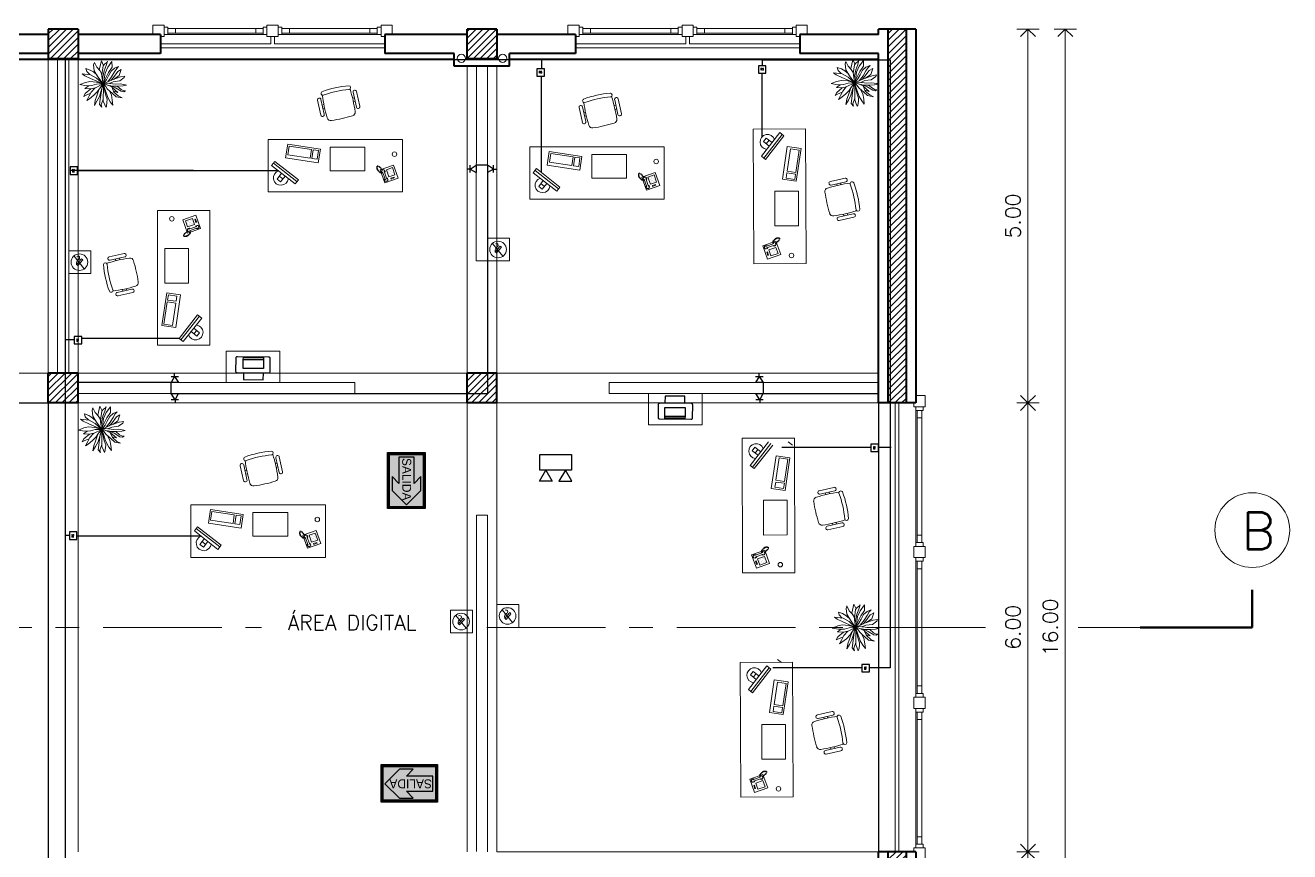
# Model space of a CAD drawing. Extents: x 1009 to 1343, y -172900 to 201.
# Drawn here: x 1178.27 to 1195.18, y 130.68 to 141.73 of the extents above; entities that cross this region are included whole.
import ezdxf

# ---------------------------------------------------------------- set-up
doc = ezdxf.new("R2010")
doc.units = 0
doc.header["$LTSCALE"] = 0.5
doc.linetypes.add('CENTER', pattern=[50.8, 31.75, -6.35, 6.35, -6.35])
doc.linetypes.add('TRAZOS2', pattern=[0.375, 0.25, -0.125])
doc.layers.get('0').update_dxf_attribs({"linetype": 'CONTINUOUS'})
doc.layers.get('Defpoints').update_dxf_attribs({"linetype": 'CONTINUOUS'})
for name, color, linetype, lineweight in [('Acotaciones', 9, 'CONTINUOUS', 9), ('Carpintería', 55, 'CONTINUOUS', 20), ('Detalles .05', 243, 'CONTINUOUS', 5), ('Detalles 01', 8, 'CONTINUOUS', 9), ('Equipamiento movil', 33, 'CONTINUOUS', 9), ('EQUIPO DE EMERGENCIA', 200, 'CONTINUOUS', 30), ('Muros corte', 7, 'CONTINUOUS', 40), ('Punta 02', 11, 'CONTINUOUS', 20), ('Punta 05', 52, 'CONTINUOUS', 50), ('Sist. contra incendio', 1, 'CONTINUOUS', 18), ('Tratamiento pisos', 251, 'CONTINUOUS', 9), ('Vidrios', 147, 'CONTINUOUS', 13)]:
    doc.layers.add(name, color=color, linetype=linetype, lineweight=lineweight)
for name, color, linetype in [('BRIGADAS', 8, 'TRAZOS2'), ('Cableado', 100, 'CONTINUOUS'), ('Electricidad', 50, 'CONTINUOUS'), ('GCI-LUZ DE EMERG.LUZ ESTROBOSCOPICA', 12, 'CONTINUOUS'), ('MARCO_FONDO_NEGRO', 7, 'CONTINUOUS'), ('SEÑAL_FONDO_FIGURAS', 254, 'CONTINUOUS'), ('SEÑAL_FONDO_NEGRO', 7, 'CONTINUOUS'), ('SEÑAL_FONDO_VERDE', 86, 'CONTINUOUS')]:
    doc.layers.add(name, color=color, linetype=linetype)
doc.styles.add('franklin gothic medium', font='framd.ttf')
doc.styles.add('Texto 2 mm', font='simplex.shx', dxfattribs={"height": 0.2})
doc.styles.add('Texto 5 mm', font='simplex.shx', dxfattribs={"height": 0.5})
doc.dimstyles.new('Primera línea', dxfattribs={"dimscale": 0, "dimtxt": 0.2, "dimasz": 0.2, "dimexe": 0.15, "dimexo": 0, "dimgap": 0.1, "dimtad": 1, "dimzin": 4, "dimdsep": 46, "dimtxsty": 'Texto 2 mm', "dimblk": 'OPEN90', "dimcen": 2.5, "dimclrd": 256, "dimclre": 256, "dimclrt": 256, "dimadec": 0, "dimazin": 0, "dimtfac": 1, "dimtmove": 2, "dimatfit": 3, "dimldrblk": 'OPEN90', "dimfxl": 1, "dimtolj": 1, "dimtzin": 0, "dimlwd": -1, "dimlwe": -1, "dimarcsym": 0})
doc.dimstyles.new('Segunda línea', dxfattribs={"dimscale": 0, "dimtxt": 0.2, "dimasz": 0.2, "dimexe": 0.15, "dimexo": 0.5, "dimgap": 0.1, "dimtad": 1, "dimzin": 4, "dimdsep": 46, "dimtxsty": 'Texto 2 mm', "dimblk": 'OPEN90', "dimcen": 2.5, "dimclrd": 256, "dimclre": 256, "dimclrt": 256, "dimadec": 0, "dimazin": 0, "dimtfac": 1, "dimtmove": 2, "dimatfit": 3, "dimldrblk": 'OPEN90', "dimfxl": 1, "dimtolj": 1, "dimtzin": 0, "dimlwd": -1, "dimlwe": -1, "dimarcsym": 0})
pattern_1 = [(45, (132.33464, 59.39495), (-0.0449012806, 0.0449012806), [])]

# ---------------------------------------------------------------- blocks, each defined once
blk = doc.blocks.new('_Open90')
at = {"color": 0, "linetype": 'ByBlock', "lineweight": -2}
for p, q in [((0, 0), (-1, 0)), ((-0.5, 0.5), (0, 0)), ((0, 0), (-0.5, -0.5))]:
    blk.add_line(p, q, dxfattribs=at)
blk = doc.blocks.new('*D153')
at = {"layer": 'Acotaciones', "transparency": 16777216}
for p, q in [((1191.53, 130.675), (1191.83, 130.675)), ((1191.68, 125.875), (1191.68, 130.475)), ((1191.53, 125.675), (1191.83, 125.675))]:
    blk.add_line(p, q, dxfattribs=at)
at = {"layer": 'Defpoints', "color": 0, "transparency": 16777216}
for p in [(1191.53, 130.675), (1191.68, 130.675), (1191.53, 125.675)]:
    blk.add_point(p, dxfattribs=at)
at = {"layer": 'Acotaciones', "transparency": 16777216, "xscale": 0.2, "yscale": 0.2, "zscale": 0.2}
for p, rotation in [((1191.68, 130.675), 90), ((1191.68, 125.675), 270)]:
    blk.add_blockref('_Open90', p, dxfattribs=dict(at, rotation=rotation))
at = {"layer": 'Acotaciones', "transparency": 16777216, "insert": (1191.48, 128.175), "char_height": 0.2, "attachment_point": 5, "rotation": 90, "style": 'Texto 2 mm'}
blk.add_mtext('\\A1;5.00', dxfattribs=at)
blk = doc.blocks.new('*D154')
at = {"layer": 'Acotaciones', "transparency": 16777216}
for p, q in [((1191.53, 136.675), (1191.83, 136.675)), ((1191.68, 130.875), (1191.68, 136.475)), ((1191.53, 130.675), (1191.83, 130.675))]:
    blk.add_line(p, q, dxfattribs=at)
at = {"layer": 'Defpoints', "color": 0, "transparency": 16777216}
for p in [(1191.53, 136.675), (1191.68, 136.675), (1191.53, 130.675)]:
    blk.add_point(p, dxfattribs=at)
at = {"layer": 'Acotaciones', "transparency": 16777216, "xscale": 0.2, "yscale": 0.2, "zscale": 0.2}
for p, rotation in [((1191.68, 136.675), 90), ((1191.68, 130.675), 270)]:
    blk.add_blockref('_Open90', p, dxfattribs=dict(at, rotation=rotation))
at = {"layer": 'Acotaciones', "transparency": 16777216, "insert": (1191.48, 133.675), "char_height": 0.2, "attachment_point": 5, "rotation": 90, "style": 'Texto 2 mm'}
blk.add_mtext('\\A1;6.00', dxfattribs=at)
blk = doc.blocks.new('*D155')
at = {"layer": 'Acotaciones', "transparency": 16777216}
for p, q in [((1191.53, 141.675), (1191.83, 141.675)), ((1191.68, 136.875), (1191.68, 141.475)), ((1191.53, 136.675), (1191.83, 136.675))]:
    blk.add_line(p, q, dxfattribs=at)
at = {"layer": 'Defpoints', "color": 0, "transparency": 16777216}
for p in [(1191.53, 141.675), (1191.68, 141.675), (1191.53, 136.675)]:
    blk.add_point(p, dxfattribs=at)
at = {"layer": 'Acotaciones', "transparency": 16777216, "xscale": 0.2, "yscale": 0.2, "zscale": 0.2}
for p, rotation in [((1191.68, 141.675), 90), ((1191.68, 136.675), 270)]:
    blk.add_blockref('_Open90', p, dxfattribs=dict(at, rotation=rotation))
at = {"layer": 'Acotaciones', "transparency": 16777216, "insert": (1191.48, 139.175), "char_height": 0.2, "attachment_point": 5, "rotation": 90, "style": 'Texto 2 mm'}
blk.add_mtext('\\A1;5.00', dxfattribs=at)
blk = doc.blocks.new('*D156')
at = {"layer": 'Acotaciones', "transparency": 16777216}
for p, q in [((1192.03, 141.675), (1192.33, 141.675)), ((1192.18, 125.875), (1192.18, 141.475)), ((1192.03, 125.675), (1192.33, 125.675))]:
    blk.add_line(p, q, dxfattribs=at)
at = {"layer": 'Defpoints', "color": 0, "transparency": 16777216}
for p in [(1191.53, 141.675), (1192.18, 141.675), (1191.53, 125.675)]:
    blk.add_point(p, dxfattribs=at)
at = {"layer": 'Acotaciones', "transparency": 16777216, "xscale": 0.2, "yscale": 0.2, "zscale": 0.2}
for p, rotation in [((1192.18, 141.675), 90), ((1192.18, 125.675), 270)]:
    blk.add_blockref('_Open90', p, dxfattribs=dict(at, rotation=rotation))
at = {"layer": 'Acotaciones', "transparency": 16777216, "insert": (1191.98, 133.675), "char_height": 0.2, "attachment_point": 5, "rotation": 90, "style": 'Texto 2 mm'}
blk.add_mtext('\\A1;16.00', dxfattribs=at)
blk = doc.blocks.new('TELEFONO')
at = {"layer": 'Detalles .05'}
for p, q in [((0.139, 0.134), (-0.098, 0.134)), ((-0.098, 0.134), (-0.098, -0.099)), ((-0.071, 0.089), (-0.071, -0.055)), ((-0.043, 0.089), (-0.043, -0.055)), ((0.108, 0.063), (0, 0.063)), ((0, 0.063), (0, -0.063)), ((0.081, 0.108), (0.023, 0.108)), ((0.023, 0.108), (0.023, 0.094)), ((0.023, 0.094), (0.081, 0.094)), ((0.027, 0.041), (0.027, 0.041)), ((0.027, 0.014), (0.027, 0.014)), ((0.054, 0.041), (0.054, 0.041)), ((0.054, 0.014), (0.054, 0.014)), ((0.081, 0.094), (0.081, 0.108)), ((0.081, 0.041), (0.081, 0.041)), ((0.081, 0.014), (0.081, 0.014)), ((0.108, -0.063), (0.108, 0.063)), ((0.139, -0.099), (0.139, 0.134)), ((-0.129, -0.104), (-0.147, -0.11)), ((-0.129, -0.116), (-0.147, -0.121)), ((-0.129, -0.127), (-0.147, -0.133)), ((-0.129, -0.139), (-0.147, -0.145)), ((-0.124, -0.093), (-0.141, -0.098)), ((-0.124, -0.15), (-0.141, -0.156)), ((-0.118, -0.081), (-0.135, -0.087)), ((-0.118, -0.162), (-0.135, -0.168)), ((-0.112, -0.07), (-0.129, -0.075)), ((-0.106, -0.058), (-0.124, -0.064)), ((-0.104, -0.17), (-0.122, -0.176)), ((-0.101, -0.047), (-0.118, -0.052)), ((-0.089, -0.156), (-0.106, -0.162)), ((-0.083, -0.145), (-0.101, -0.15)), ((-0.098, -0.099), (0.139, -0.099)), ((-0.078, -0.133), (-0.095, -0.139)), ((-0.072, -0.121), (-0.089, -0.127)), ((-0.067, -0.083), (-0.078, -0.116)), ((0, -0.063), (0.108, -0.063)), ((0.027, -0.013), (0.027, -0.013)), ((0.027, -0.04), (0.027, -0.04)), ((0.054, -0.013), (0.054, -0.013)), ((0.054, -0.04), (0.054, -0.04)), ((0.081, -0.013), (0.081, -0.013)), ((0.081, -0.04), (0.081, -0.04))]:
    blk.add_line(p, q, dxfattribs=at)
for centre, start, end in [((-0.057, 0.089), 298.4915, 241.5085), ((-0.057, -0.055), 118.4915, 61.5085)]:
    blk.add_arc(centre, 0.0302, start, end, dxfattribs=at)
blk = doc.blocks.new('RECTANG')
for p, q in [((1, 1), (0, 1)), ((0, 1), (0, 0)), ((1, 0), (1, 1)), ((0, 0), (1, 0))]:
    blk.add_line(p, q)
blk = doc.blocks.new('KEYBOARD', base_point=(60, 294))
for p, xscale, yscale, zscale in [((60, 294), 19, 8, 19), ((61, 295), 13, 5, 13), ((75, 295), 3, 5, 3)]:
    blk.add_blockref('RECTANG', p, dxfattribs=dict(xscale=xscale, yscale=yscale, zscale=zscale))
blk = doc.blocks.new('Silla 1')
at = {"layer": 'Equipamiento movil'}
for p, q in [((-0.113, 0.266), (0.03, 0.409)), ((0.064, 0.375), (-0.079, 0.232)), ((-0.025, 0.286), (-0.009, 0.269)), ((0.01, 0.321), (0.027, 0.305)), ((0.232, -0.079), (0.375, 0.064)), ((0.409, 0.03), (0.266, -0.113)), ((0.305, 0.027), (0.321, 0.01)), ((0.269, -0.009), (0.286, -0.025))]:
    blk.add_line(p, q, dxfattribs=at)
for centre, radius, start, end in [((1.406, -1.127), 1.988, 130.2245, 139.1817), ((0.047, 0.392), 0.0242, 315, 135), ((0.147, 0.396), 0.0255, 61.3631, 224.3749), ((-0.654, -0.654), 1.296, 37.1584, 52.8416), ((-0.651, -0.651), 1.342, 37.131, 52.869), ((-0.096, 0.249), 0.0242, 135, 315), ((-0.061, 0.139), 0.0505, 139.1817, 220.8183), ((1.406, 1.406), 1.988, 220.8183, 229.1817), ((-1.127, 1.406), 1.988, 310.8183, 319.7755), ((0.392, 0.047), 0.0242, 315, 135), ((0.396, 0.147), 0.0255, 225.6251, 28.6369), ((0.139, -0.061), 0.0505, 229.1817, 310.8183), ((0.249, -0.096), 0.0242, 135, 315)]:
    blk.add_arc(centre, radius, start, end, dxfattribs=at)
blk = doc.blocks.new('Treei')
for p, q in [((-3.94, 3.46), (-4.45, 3.93)), ((-4.45, 3.93), (-4.03, 2.89)), ((-3.05, 2.89), (-3.94, 3.46)), ((-2.15, 4.1), (-3.71, 4.62)), ((-3.71, 4.62), (-3.16, 3.73)), ((-3.16, 3.73), (-1.67, 2.62)), ((-1.21, 2.79), (-2.15, 4.1)), ((-1.6, 5.41), (-2.01, 5.58)), ((-2.01, 5.58), (-1.8, 4.47)), ((-1.8, 4.47), (-1.02, 2.25)), ((-0.75, 4.27), (-1.6, 5.41)), ((-0.56, 2.57), (-0.75, 4.27)), ((0.01, 4.32), (0.22, 5.68)), ((0.06, 3.09), (0.01, 4.32)), ((0.22, 5.68), (0.34, 5.97)), ((0.34, 5.97), (0.52, 5.11)), ((0.52, 5.11), (0.61, 3.71)), ((0.61, 3.71), (0.57, 2.38)), ((0.61, 3.58), (1.42, 4.57)), ((0.96, 2.25), (2.2, 3.73)), ((1.92, 4.62), (1.05, 3.19)), ((1.42, 4.57), (1.81, 5.28)), ((1.81, 5.28), (1.78, 5.7)), ((1.78, 5.7), (2.06, 5.28)), ((2.06, 5.28), (1.92, 4.62)), ((2.2, 3.73), (1.92, 2.62)), ((2.11, 2.72), (3.12, 3.85)), ((3.3, 3.31), (2.36, 2.28)), ((3.12, 3.85), (3.58, 4.84)), ((3.58, 4.84), (3.3, 3.31)), ((-4.76, 0.09), (-5.92, -0.48)), ((-5.51, 0.92), (-5.8, 1.09)), ((-5.8, 1.09), (-4.68, 0.77)), ((-5.76, 2.23), (-4.31, 2.25)), ((-4.26, 1.14), (-5.76, 2.23)), ((-5.12, 0.4), (-5.51, 0.92)), ((-4.61, -0.04), (-5.12, 0.4)), ((-4.68, 0.77), (-3.34, 0.26)), ((-4.31, 2.25), (-2.93, 1.32)), ((-2.77, 0.45), (-4.26, 1.14)), ((-4.03, 2.89), (-3.28, 2.03)), ((-3.34, 0.26), (-1.78, -0.09)), ((-3.28, 2.03), (-2.08, 1.39)), ((-1.83, 2.15), (-3.05, 2.89)), ((-2.93, 1.32), (-0.51, 0.11)), ((-0.77, 0.18), (-2.77, 0.45)), ((-2.08, 1.39), (-1.04, 0.82)), ((-0.51, 1.14), (-1.83, 2.15)), ((-1.67, 2.62), (-0.88, 1.91)), ((-1.04, 0.82), (0.03, -0.03)), ((-1.02, 2.25), (0.03, -0.03)), ((0.03, -0.03), (-0.77, 0.18)), ((-0.11, 1.56), (-0.56, 2.57)), ((-0.17, 1), (0.06, 3.09)), ((0.03, -0.03), (-0.17, 1)), ((0.03, -0.03), (0.2, 0.77)), ((2.04, 0.65), (0.03, -0.03)), ((0.7, 0.63), (0.03, -0.03)), ((0.03, -0.03), (2.96, 0.63)), ((1.85, 0.03), (0.03, -0.03)), ((0.2, 0.77), (0.8, 2.18)), ((0.57, 2.38), (0.31, 1.05)), ((1.05, 3.19), (0.44, 1.74)), ((1.28, 1.02), (0.7, 0.63)), ((0.8, 2.18), (2.11, 2.72)), ((1.99, 1.81), (1.28, 1.02)), ((1.69, 1.48), (2.82, 2.08)), ((3.28, 0.01), (1.85, 0.03)), ((2.36, 2.28), (1.99, 1.81)), ((2.73, 0.9), (2.04, 0.65)), ((3.51, 1.17), (2.73, 0.9)), ((2.82, 2.08), (4.22, 2.33)), ((2.96, 0.63), (3.97, 1)), ((4.41, -0.01), (3.28, 0.01)), ((4.64, 1.81), (3.51, 1.17)), ((3.97, 1), (4.77, 0.95)), ((4.22, 2.33), (5.46, 2.47)), ((5.39, 0.4), (4.41, -0.01)), ((5.46, 2.47), (4.64, 1.81)), ((4.77, 0.95), (5.72, 0.8)), ((6.02, 0.65), (5.39, 0.4)), ((5.72, 0.8), (6.02, 0.65)), ((-5.92, -0.48), (-3.64, -1.03)), ((-4.26, -1.67), (-5.51, -2.28)), ((-5.51, -2.28), (-4.86, -2.48)), ((-4.86, -2.48), (-3.37, -2.31)), ((-2.36, -0.36), (-4.61, -0.04)), ((-3.44, -0.9), (-4.26, -1.67)), ((-3.05, -2.53), (-3.55, -3.37)), ((-2.65, -0.43), (-3.44, -0.9)), ((-3.37, -2.31), (-1.83, -1.37)), ((-2.28, -1.64), (-3.05, -2.53)), ((-1.34, -0.24), (-2.65, -0.43)), ((-2.33, -3.24), (-2.56, -5.44)), ((-1.46, -1.72), (-2.33, -3.24)), ((-1.83, -1.37), (0.03, -0.03)), ((-1.78, -0.09), (-0.95, -0.18)), ((0.03, -0.03), (-1.46, -1.72)), ((-1.39, -3.32), (0.03, -0.03)), ((0.03, -0.03), (-1.34, -0.24)), ((-0.47, -1.76), (-0.63, -3.46)), ((0.03, -0.03), (-0.47, -1.76)), ((0.11, -1.72), (0.03, -0.03)), ((0.03, -0.03), (1.07, -2.16)), ((1, -0.83), (0.03, -0.03)), ((3.21, -0.98), (0.03, -0.03)), ((0.45, -2.92), (0.11, -1.72)), ((0.5, -4.43), (0.45, -2.92)), ((1.97, -1.44), (1, -0.83)), ((1.3, -3.19), (1.03, -2.11)), ((1.07, -2.16), (2.15, -3.07)), ((1.19, -4.72), (1.28, -3.19)), ((4.06, -0.75), (1.24, -0.39)), ((1.28, -3.19), (2.47, -4.62)), ((1.31, -1.02), (3.1, -1.64)), ((2.93, -2.41), (1.97, -1.44)), ((2.15, -3.07), (3.12, -3.59)), ((2.93, -4.4), (2.43, -3.22)), ((3.85, -3.54), (2.93, -2.41)), ((3.1, -1.64), (4.24, -2.04)), ((4.47, -1.62), (3.21, -0.98)), ((3.92, 0), (5.37, -0.51)), ((5.3, -0.93), (4.06, -0.75)), ((4.24, -2.04), (5.56, -2.28)), ((5.56, -2.28), (4.47, -1.62)), ((6.02, -0.34), (5.3, -0.93)), ((5.37, -0.51), (6.02, -0.34)), ((-3.55, -3.37), (-3.92, -4.48)), ((-3.92, -4.48), (-3.16, -4.25)), ((-3.16, -4.25), (-2.38, -3.46)), ((-2.56, -5.44), (-2.06, -4.77)), ((-2.06, -4.77), (-1.39, -3.32)), ((-0.63, -3.46), (-0.35, -4.6)), ((-0.35, -4.6), (0.2, -6.03)), ((0.2, -6.03), (0.5, -4.43)), ((0.5, -3.74), (1.19, -4.72)), ((2.47, -4.62), (3.23, -5.02)), ((3.23, -5.02), (2.93, -4.4)), ((3.12, -3.59), (4.27, -4.18)), ((4.27, -4.18), (3.85, -3.54))]:
    blk.add_line(p, q)
blk = doc.blocks.new('A$C4F586106')
at = {"layer": 'SEÑAL_FONDO_FIGURAS'}
h = blk.add_hatch(color=256, dxfattribs=at)
h.paths.add_polyline_path([(1.092, 0.238), (0.029, 0.238), (0.029, 1.85), (1.092, 1.85)])
h.paths.add_polyline_path([(1.063, 1.821), (0.058, 1.821), (0.058, 0.267), (1.063, 0.267)], flags=16)
h.paths.add_polyline_path([(0.807, 1.55), (0.807, 0.438), (0.287, 0.438), (0.287, 1.55)], flags=8)
blk.add_hatch(color=256, dxfattribs=at).paths.add_polyline_path([(0.553, 1.768), (0.126, 1.339), (0.126, 0.925), (0.327, 1.132), (0.327, 0.349), (0.553, 0.349), (0.778, 0.349), (0.778, 1.132), (0.979, 0.925), (0.979, 1.339)])
at = {"layer": 'SEÑAL_FONDO_VERDE'}
h = blk.add_hatch(color=256, dxfattribs=at)
h.paths.add_polyline_path([(0.058, 0.267), (0.058, 1.821), (1.063, 1.821), (1.063, 0.267)])
h.paths.add_polyline_path([(0.327, 0.349), (0.553, 0.349), (0.778, 0.349), (0.778, 1.132), (0.979, 0.925), (0.979, 1.339), (0.553, 1.768), (0.126, 1.339), (0.126, 0.925), (0.327, 1.132)], flags=16)
at = {"layer": 'MARCO_FONDO_NEGRO'}
blk.add_lwpolyline([(1.121, 1.879), (1.121, 0.209), (0, 0.209), (0, 1.879)], close=True, dxfattribs=at)
at = {"layer": 'SEÑAL_FONDO_FIGURAS'}
blk.add_lwpolyline([(1.092, 1.85), (0.029, 1.85), (0.029, 0.238), (1.092, 0.238)], close=True, dxfattribs=at)
at = {"layer": 'SEÑAL_FONDO_NEGRO'}
blk.add_lwpolyline([(1.063, 1.821), (1.063, 0.267), (0.058, 0.267), (0.058, 1.821)], close=True, dxfattribs=at)
at = {"layer": 'SEÑAL_FONDO_VERDE'}
for points in [[(1.063, 1.821), (1.063, 0.267), (0.058, 0.267), (0.058, 1.821)], [(0.553, 0.349), (0.778, 0.349), (0.778, 1.132), (0.979, 0.925), (0.979, 1.339), (0.553, 1.768), (0.126, 1.339), (0.126, 0.925), (0.327, 1.132), (0.327, 0.349)], [(0.553, 0.349), (0.778, 0.349), (0.778, 1.132), (0.979, 0.925), (0.979, 1.339), (0.553, 1.768), (0.126, 1.339), (0.126, 0.925), (0.327, 1.132), (0.327, 0.349)]]:
    blk.add_lwpolyline(points, close=True, dxfattribs=at)
at = {"layer": 'SEÑAL_FONDO_VERDE', "style": 'franklin gothic medium'}
blk.add_text('SALIDA', height=0.2658, rotation=90, dxfattribs=at).set_placement((0.681, 0.372))
blk = doc.blocks.new('A$C04752EFD')
at = {"layer": 'GCI-LUZ DE EMERG.LUZ ESTROBOSCOPICA', "color": 1}
blk.add_lwpolyline([(-0.177, -0.173), (-0.177, 0), (0.177, 0), (0.177, -0.173)], close=True, dxfattribs=at)
at = {"layer": 'GCI-LUZ DE EMERG.LUZ ESTROBOSCOPICA'}
for points in [[(0.177, -0.173), (-0.177, -0.173), (-0.177, 0), (0.177, 0)], [(-0.109, -0.173), (-0.038, -0.297), (-0.18, -0.297)], [(0.109, -0.173), (0.038, -0.297), (0.18, -0.297)]]:
    blk.add_lwpolyline(points, close=True, dxfattribs=at)

msp = doc.modelspace()

# ---------------------------------------------------------------- hatches: boundary and pattern name
at = {"layer": 'Detalles 01'}
h = msp.add_hatch(dxfattribs=at)
h.set_pattern_fill('ANSI31,_O', color=256, scale=0.02)
h.set_pattern_definition(pattern_1)
h.paths.add_polyline_path([(1178.98, 141.275), (1178.98, 141.675), (1178.58, 141.675), (1178.58, 141.275)])
h = msp.add_hatch(dxfattribs=at)
h.set_pattern_fill('ANSI31,_O', color=256, scale=0.02)
h.set_pattern_definition(pattern_1)
h.paths.add_polyline_path([(1184.18, 141.675), (1184.18, 141.275), (1184.58, 141.275), (1184.58, 141.675)])
h = msp.add_hatch(dxfattribs=at)
h.set_pattern_fill('ANSI31,_O', color=256, scale=0.02)
h.set_pattern_definition(pattern_1)
h.paths.add_polyline_path([(1190.05, 141.675), (1189.81, 141.675), (1189.81, 136.675), (1190.05, 136.675)])
h = msp.add_hatch(dxfattribs=at)
h.set_pattern_fill('ANSI31,_O', color=256, scale=0.02)
h.set_pattern_definition(pattern_1)
h.paths.add_polyline_path([(1178.58, 136.675), (1178.98, 136.675), (1178.98, 137.075), (1178.58, 137.075)])
h = msp.add_hatch(dxfattribs=at)
h.set_pattern_fill('ANSI31,_O', color=256, scale=0.02)
h.set_pattern_definition(pattern_1)
h.paths.add_polyline_path([(1184.58, 136.675), (1184.58, 137.075), (1184.18, 137.075), (1184.18, 136.675)])
h = msp.add_hatch(dxfattribs=at)
h.set_pattern_fill('ANSI31,_O', color=256, scale=0.02)
h.set_pattern_definition(pattern_1)
h.paths.add_polyline_path([(1190.05, 130.675), (1189.81, 130.675), (1189.81, 125.675), (1190.05, 125.675)])

# ---------------------------------------------------------------- linework, layer by layer
at = {"layer": 'Cableado'}
for p, q in [((1188.127, 141.263), (1172.694, 141.263)), ((1178.809, 141.263), (1178.809, 125.925)), ((1185.174, 141.263), (1185.174, 141.143)), ((1188.077, 141.185), (1188.077, 141.085)), ((1188.177, 141.185), (1188.077, 141.185)), ((1188.127, 141.263), (1188.127, 141.185)), ((1188.127, 141.263), (1189.838, 141.263)), ((1188.177, 141.085), (1188.177, 141.185)), ((1189.838, 141.263), (1189.838, 133.133)), ((1185.114, 141.143), (1185.114, 141.043)), ((1185.214, 141.143), (1185.114, 141.143)), ((1185.114, 141.043), (1185.214, 141.043)), ((1185.176, 139.755), (1185.176, 141.043)), ((1185.214, 141.043), (1185.214, 141.143)), ((1188.077, 141.085), (1188.177, 141.085)), ((1188.127, 140.236), (1188.127, 141.085)), ((1178.972, 139.832), (1178.872, 139.832)), ((1178.872, 139.832), (1178.872, 139.732)), ((1178.972, 139.732), (1178.972, 139.832)), ((1180.521, 139.782), (1178.872, 139.782)), ((1178.872, 139.732), (1178.972, 139.732)), ((1181.658, 139.78), (1178.986, 139.778)), ((1178.809, 137.524), (1178.928, 137.524)), ((1179.028, 137.564), (1178.928, 137.564)), ((1178.928, 137.564), (1178.928, 137.464)), ((1178.928, 137.464), (1179.028, 137.464)), ((1179.028, 137.464), (1179.028, 137.564)), ((1180.33, 137.538), (1179.028, 137.538)), ((1189.68, 136.125), (1189.58, 136.125)), ((1189.58, 136.125), (1189.58, 136.025)), ((1189.68, 136.025), (1189.68, 136.125)), ((1188.388, 136.084), (1189.58, 136.084)), ((1189.58, 136.025), (1189.68, 136.025)), ((1189.853, 136.079), (1189.675, 136.079)), ((1178.964, 134.95), (1178.864, 134.95)), ((1178.864, 134.95), (1178.864, 134.85)), ((1178.964, 134.85), (1178.964, 134.95)), ((1178.809, 134.909), (1178.864, 134.909)), ((1178.864, 134.85), (1178.964, 134.85)), ((1180.626, 134.894), (1178.964, 134.894)), ((1188.267, 133.138), (1189.46, 133.138)), ((1189.56, 133.179), (1189.46, 133.179)), ((1189.46, 133.179), (1189.46, 133.079)), ((1189.46, 133.079), (1189.56, 133.079)), ((1189.838, 133.133), (1189.555, 133.133)), ((1189.56, 133.079), (1189.56, 133.179))]:
    msp.add_line(p, q, dxfattribs=at)
for points in [[(1181.525, 137.074), (1181.108, 137.078, -0.414214), (1181.09, 137.096), (1181.092, 137.28, -0.414214), (1181.11, 137.297), (1181.527, 137.294, -0.414214), (1181.545, 137.275), (1181.543, 137.092, -0.414214)], [(1186.759, 136.676), (1187.176, 136.672, -0.414214), (1187.194, 136.654), (1187.192, 136.471, -0.414214), (1187.174, 136.453), (1186.757, 136.457, -0.414214), (1186.739, 136.475), (1186.741, 136.658, -0.414214)]]:
    msp.add_lwpolyline(points, format="xyb", close=True, dxfattribs=at)
for points in [[(1181.459, 137.254), (1181.189, 137.256), (1181.19, 137.284), (1181.46, 137.282)], [(1181.458, 137.134), (1181.188, 137.137), (1181.189, 137.256), (1181.459, 137.254)], [(1181.457, 137.075), (1181.193, 137.077), (1181.192, 136.987), (1181.456, 136.984)], [(1186.826, 136.616), (1187.096, 136.613), (1187.095, 136.494), (1186.825, 136.496)], [(1186.827, 136.675), (1187.091, 136.673), (1187.092, 136.764), (1186.828, 136.766)], [(1186.825, 136.496), (1187.095, 136.494), (1187.094, 136.466), (1186.824, 136.468)]]:
    msp.add_lwpolyline(points, close=True, dxfattribs=at)
at = {"layer": 'Carpintería'}
for p, q in [((1180.13, 141.725), (1179.98, 141.725)), ((1179.98, 141.725), (1179.98, 141.6)), ((1180.13, 141.725), (1180.13, 141.575)), ((1180.13, 141.7), (1180.18, 141.7)), ((1180.18, 141.7), (1180.18, 141.6)), ((1180.18, 141.68), (1181.455, 141.68)), ((1180.28, 141.68), (1180.28, 141.62)), ((1181.355, 141.68), (1181.355, 141.62)), ((1181.505, 141.7), (1181.455, 141.7)), ((1181.455, 141.6), (1181.455, 141.7)), ((1181.655, 141.725), (1181.505, 141.725)), ((1181.505, 141.725), (1181.505, 141.575)), ((1181.655, 141.725), (1181.655, 141.575)), ((1181.655, 141.7), (1181.705, 141.7)), ((1181.705, 141.7), (1181.705, 141.6)), ((1181.705, 141.68), (1182.98, 141.68)), ((1181.805, 141.68), (1181.805, 141.62)), ((1182.88, 141.68), (1182.88, 141.62)), ((1182.98, 141.7), (1182.98, 141.6)), ((1183.03, 141.7), (1182.98, 141.7)), ((1183.03, 141.725), (1183.03, 141.575)), ((1183.03, 141.725), (1183.18, 141.725)), ((1183.18, 141.725), (1183.18, 141.6)), ((1185.68, 141.725), (1185.53, 141.725)), ((1185.53, 141.725), (1185.53, 141.6)), ((1185.68, 141.725), (1185.68, 141.575)), ((1185.68, 141.7), (1185.73, 141.7)), ((1185.73, 141.7), (1185.73, 141.6)), ((1185.73, 141.68), (1187.005, 141.68)), ((1185.83, 141.68), (1185.83, 141.62)), ((1186.905, 141.68), (1186.905, 141.62)), ((1187.055, 141.7), (1187.005, 141.7)), ((1187.005, 141.6), (1187.005, 141.7)), ((1187.205, 141.725), (1187.055, 141.725)), ((1187.055, 141.725), (1187.055, 141.575)), ((1187.205, 141.725), (1187.205, 141.575)), ((1187.205, 141.7), (1187.255, 141.7)), ((1187.255, 141.7), (1187.255, 141.6)), ((1187.255, 141.68), (1188.53, 141.68)), ((1187.355, 141.68), (1187.355, 141.62)), ((1188.43, 141.68), (1188.43, 141.62)), ((1188.53, 141.7), (1188.53, 141.6)), ((1188.58, 141.7), (1188.53, 141.7)), ((1188.58, 141.725), (1188.58, 141.575)), ((1188.58, 141.725), (1188.73, 141.725)), ((1188.73, 141.725), (1188.73, 141.6)), ((1180.13, 141.575), (1180.08, 141.575)), ((1180.18, 141.6), (1180.13, 141.6)), ((1180.18, 141.62), (1181.455, 141.62)), ((1181.455, 141.6), (1181.505, 141.6)), ((1181.655, 141.575), (1181.505, 141.575)), ((1181.705, 141.6), (1181.655, 141.6)), ((1181.705, 141.62), (1182.98, 141.62)), ((1182.98, 141.6), (1183.03, 141.6)), ((1183.03, 141.575), (1183.08, 141.575)), ((1185.68, 141.575), (1185.63, 141.575)), ((1185.73, 141.6), (1185.68, 141.6)), ((1185.73, 141.62), (1187.005, 141.62)), ((1187.005, 141.6), (1187.055, 141.6)), ((1187.205, 141.575), (1187.055, 141.575)), ((1187.255, 141.6), (1187.205, 141.6)), ((1187.255, 141.62), (1188.53, 141.62)), ((1188.53, 141.6), (1188.58, 141.6)), ((1188.58, 141.575), (1188.63, 141.575)), ((1190.155, 136.675), (1190.155, 136.625)), ((1190.305, 136.625), (1190.155, 136.625)), ((1190.305, 136.775), (1190.18, 136.775)), ((1190.18, 136.625), (1190.18, 136.575)), ((1190.28, 136.625), (1190.28, 136.575)), ((1190.305, 136.775), (1190.305, 136.625)), ((1190.28, 136.575), (1190.18, 136.575)), ((1190.2, 134.808), (1190.2, 136.575)), ((1190.26, 136.475), (1190.2, 136.475)), ((1190.26, 134.808), (1190.26, 136.575)), ((1190.155, 134.758), (1190.155, 134.608)), ((1190.155, 134.758), (1190.305, 134.758)), ((1190.18, 134.758), (1190.18, 134.808)), ((1190.18, 134.808), (1190.28, 134.808)), ((1190.2, 134.908), (1190.26, 134.908)), ((1190.28, 134.808), (1190.28, 134.758)), ((1190.305, 134.758), (1190.305, 134.608)), ((1190.155, 134.608), (1190.305, 134.608)), ((1190.18, 134.608), (1190.18, 134.558)), ((1190.28, 134.608), (1190.28, 134.558)), ((1190.28, 134.558), (1190.18, 134.558)), ((1190.2, 132.792), (1190.2, 134.558)), ((1190.26, 134.458), (1190.2, 134.458)), ((1190.26, 132.792), (1190.26, 134.558)), ((1190.2, 132.892), (1190.26, 132.892)), ((1190.155, 132.742), (1190.155, 132.592)), ((1190.155, 132.742), (1190.305, 132.742)), ((1190.18, 132.742), (1190.18, 132.792)), ((1190.18, 132.792), (1190.28, 132.792)), ((1190.28, 132.792), (1190.28, 132.742)), ((1190.305, 132.742), (1190.305, 132.592)), ((1190.155, 132.592), (1190.305, 132.592)), ((1190.18, 132.592), (1190.18, 132.542)), ((1190.28, 132.592), (1190.28, 132.542)), ((1190.28, 132.542), (1190.18, 132.542)), ((1190.2, 130.775), (1190.2, 132.542)), ((1190.26, 132.442), (1190.2, 132.442)), ((1190.26, 130.775), (1190.26, 132.542)), ((1190.2, 130.875), (1190.26, 130.875)), ((1190.305, 130.725), (1190.155, 130.725)), ((1190.155, 130.725), (1190.155, 130.675)), ((1190.18, 130.725), (1190.18, 130.775)), ((1190.18, 130.775), (1190.28, 130.775)), ((1190.28, 130.775), (1190.28, 130.725)), ((1190.305, 130.725), (1190.305, 130.575))]:
    msp.add_line(p, q, dxfattribs=at)
at = {"layer": 'Detalles 01'}
for p, q in [((1181.455, 141.6), (1180.18, 141.6)), ((1181.555, 141.575), (1181.555, 141.475)), ((1181.605, 141.575), (1181.605, 141.475)), ((1182.98, 141.6), (1181.705, 141.6)), ((1187.005, 141.6), (1185.73, 141.6)), ((1187.105, 141.575), (1187.105, 141.475)), ((1187.155, 141.575), (1187.155, 141.475)), ((1188.53, 141.6), (1187.255, 141.6)), ((1181.555, 141.475), (1180.08, 141.475)), ((1183.08, 141.425), (1180.08, 141.425)), ((1183.08, 141.475), (1181.605, 141.475)), ((1187.105, 141.475), (1185.63, 141.475)), ((1188.63, 141.425), (1185.63, 141.425)), ((1188.63, 141.475), (1187.155, 141.475)), ((1189.905, 136.675), (1189.905, 130.675)), ((1189.955, 136.675), (1189.955, 130.675)), ((1190.18, 136.575), (1190.18, 134.808)), ((1190.18, 134.558), (1190.18, 132.792)), ((1190.18, 132.542), (1190.18, 130.775))]:
    msp.add_line(p, q, dxfattribs=at)
at = {"layer": 'Detalles 01', "linetype": 'CENTER', "ltscale": 0.1}
for p, q in [((1171.693, 133.675), (1181.433, 133.675)), ((1184.444, 133.675), (1191.206, 133.675)), ((1192.352, 133.675), (1193.18, 133.675))]:
    msp.add_line(p, q, dxfattribs=at)
at = {"layer": 'Detalles 01'}
for centre in [(1184.105, 141.283), (1184.656, 141.283)]:
    msp.add_circle(centre, 0.055, dxfattribs=at)
at = {"layer": 'Electricidad'}
for p, q in [((1184.223, 139.755), (1184.223, 139.856)), ((1184.223, 139.803), (1184.304, 139.856)), ((1184.454, 139.855), (1184.304, 139.855)), ((1184.535, 139.803), (1184.454, 139.856)), ((1184.535, 139.755), (1184.535, 139.856)), ((1184.223, 139.803), (1184.183, 139.803)), ((1184.223, 139.803), (1184.304, 139.755)), ((1184.454, 139.755), (1184.453, 138.575)), ((1184.535, 139.803), (1184.454, 139.755)), ((1184.535, 139.803), (1184.575, 139.803)), ((1184.453, 138.575), (1184.453, 137.075)), ((1180.222, 136.95), (1178.98, 136.95)), ((1180.222, 137.031), (1180.324, 137.031)), ((1180.27, 137.031), (1180.222, 136.95)), ((1180.224, 136.8), (1180.222, 136.95)), ((1180.27, 137.031), (1180.27, 137.071)), ((1180.27, 137.031), (1180.323, 136.95)), ((1184.453, 137.075), (1184.453, 136.8)), ((1188.039, 137.031), (1188.14, 137.031)), ((1188.087, 137.031), (1188.039, 136.95)), ((1188.087, 137.031), (1188.087, 137.071)), ((1188.087, 137.031), (1188.139, 136.95)), ((1188.139, 136.95), (1188.139, 136.8)), ((1180.276, 136.719), (1180.224, 136.8)), ((1180.276, 136.719), (1180.324, 136.8)), ((1180.324, 136.8), (1182.68, 136.8)), ((1182.68, 136.8), (1184.453, 136.8)), ((1188.094, 136.719), (1188.042, 136.8)), ((1188.042, 136.8), (1188.042, 136.8)), ((1188.094, 136.719), (1188.142, 136.8)), ((1188.142, 136.8), (1189.68, 136.8)), ((1189.68, 136.8), (1189.68, 130.675)), ((1171.69, 136.675), (1178.58, 136.675)), ((1178.58, 136.675), (1178.58, 130.275)), ((1180.324, 136.719), (1180.223, 136.719)), ((1180.276, 136.719), (1180.276, 136.679)), ((1188.142, 136.719), (1188.041, 136.719)), ((1188.094, 136.719), (1188.094, 136.679)), ((1189.68, 130.55), (1189.68, 130.675))]:
    msp.add_line(p, q, dxfattribs=at)
at = {"layer": 'Electricidad', "ltscale": 2}
for p, q in [((1178.98, 136.95), (1178.98, 136.675)), ((1178.98, 136.675), (1178.58, 136.675))]:
    msp.add_line(p, q, dxfattribs=at)
at = {"layer": 'Electricidad'}
for points in [[(1184.304, 139.856), (1184.304, 139.755)], [(1184.454, 139.856), (1184.454, 139.755)], [(1180.323, 136.95), (1180.222, 136.95)], [(1188.139, 136.95), (1188.039, 136.95)], [(1180.224, 136.8), (1180.324, 136.8)], [(1188.042, 136.8), (1188.142, 136.8)]]:
    msp.add_lwpolyline(points, dxfattribs=at)
at = {"layer": 'Equipamiento movil'}
for p, q in [((1188.708, 140.339), (1188.008, 140.337)), ((1188.008, 140.337), (1188.013, 138.537)), ((1188.713, 138.539), (1188.708, 140.339)), ((1183.319, 140.196), (1181.519, 140.196)), ((1181.519, 140.196), (1181.519, 139.496)), ((1183.319, 139.496), (1183.319, 140.196)), ((1188.116, 139.975), (1188.363, 140.29)), ((1188.18, 140.217), (1188.144, 140.169)), ((1188.221, 140.109), (1188.144, 140.169)), ((1188.394, 140.265), (1188.148, 139.95)), ((1188.418, 140.247), (1188.171, 139.932)), ((1188.258, 140.156), (1188.18, 140.217)), ((1188.182, 140.14), (1188.218, 140.187)), ((1188.363, 140.29), (1188.418, 140.247)), ((1182.349, 139.781), (1182.349, 140.097)), ((1182.349, 140.097), (1182.815, 140.097)), ((1182.815, 140.097), (1182.815, 139.781)), ((1186.818, 140.098), (1185.018, 140.098)), ((1185.018, 140.098), (1185.018, 139.398)), ((1185.847, 139.683), (1185.847, 139.999)), ((1185.847, 139.999), (1186.313, 139.999)), ((1186.313, 139.999), (1186.313, 139.683)), ((1186.818, 139.398), (1186.818, 140.098)), ((1181.567, 139.851), (1181.611, 139.906)), ((1181.882, 139.604), (1181.567, 139.851)), ((1181.592, 139.882), (1181.906, 139.635)), ((1181.611, 139.906), (1181.925, 139.659)), ((1188.171, 139.932), (1188.116, 139.975)), ((1181.701, 139.746), (1181.64, 139.669)), ((1181.64, 139.669), (1181.687, 139.632)), ((1181.717, 139.67), (1181.67, 139.707)), ((1181.748, 139.709), (1181.687, 139.632)), ((1181.925, 139.659), (1181.882, 139.604)), ((1182.815, 139.781), (1182.349, 139.781)), ((1185.066, 139.753), (1185.109, 139.808)), ((1185.38, 139.506), (1185.066, 139.753)), ((1185.09, 139.784), (1185.405, 139.537)), ((1185.109, 139.808), (1185.423, 139.561)), ((1186.313, 139.683), (1185.847, 139.683)), ((1181.519, 139.496), (1183.319, 139.496)), ((1185.199, 139.648), (1185.139, 139.571)), ((1185.139, 139.571), (1185.186, 139.533)), ((1185.215, 139.571), (1185.168, 139.608)), ((1185.246, 139.611), (1185.186, 139.533)), ((1185.423, 139.561), (1185.38, 139.506)), ((1188.295, 139.508), (1188.611, 139.509)), ((1188.296, 139.043), (1188.295, 139.508)), ((1188.611, 139.509), (1188.613, 139.044)), ((1185.018, 139.398), (1186.818, 139.398)), ((1180.74, 139.247), (1180.04, 139.247)), ((1180.04, 139.247), (1180.04, 137.447)), ((1180.74, 137.447), (1180.74, 139.247)), ((1188.613, 139.044), (1188.296, 139.043)), ((1180.139, 138.277), (1180.139, 138.742)), ((1180.139, 138.742), (1180.455, 138.742)), ((1180.455, 138.742), (1180.455, 138.277)), ((1188.013, 138.537), (1188.713, 138.539)), ((1180.455, 138.277), (1180.139, 138.277)), ((1180.33, 137.538), (1180.577, 137.853)), ((1180.353, 137.52), (1180.601, 137.834)), ((1180.632, 137.809), (1180.385, 137.495)), ((1180.577, 137.853), (1180.632, 137.809)), ((1180.49, 137.629), (1180.567, 137.568)), ((1180.527, 137.676), (1180.604, 137.615)), ((1180.566, 137.645), (1180.529, 137.598)), ((1180.385, 137.495), (1180.33, 137.538)), ((1180.567, 137.568), (1180.604, 137.615)), ((1180.04, 137.447), (1180.74, 137.447)), ((1181.677, 137.367), (1180.961, 137.368)), ((1180.961, 136.95), (1180.961, 137.368)), ((1181.677, 136.95), (1181.677, 137.367)), ((1186.607, 136.8), (1186.607, 136.383)), ((1187.323, 136.8), (1187.323, 136.382)), ((1186.607, 136.383), (1187.323, 136.382)), ((1188.557, 136.206), (1187.857, 136.203)), ((1187.857, 136.203), (1187.863, 134.403)), ((1187.966, 135.841), (1188.212, 136.156)), ((1188.244, 136.132), (1187.997, 135.817)), ((1188.267, 136.113), (1188.021, 135.798)), ((1188.476, 136.156), (1188.531, 136.113)), ((1188.563, 134.406), (1188.557, 136.206)), ((1188.03, 136.083), (1187.993, 136.036)), ((1188.071, 135.975), (1187.993, 136.036)), ((1188.108, 136.022), (1188.03, 136.083)), ((1188.031, 136.006), (1188.068, 136.053)), ((1188.021, 135.798), (1187.966, 135.841)), ((1182.287, 135.311), (1180.487, 135.311)), ((1180.487, 135.311), (1180.487, 134.611)), ((1182.287, 134.611), (1182.287, 135.311)), ((1188.145, 135.375), (1188.461, 135.376)), ((1188.146, 134.909), (1188.145, 135.375)), ((1188.461, 135.376), (1188.462, 134.91)), ((1181.316, 134.896), (1181.316, 135.212)), ((1181.316, 135.212), (1181.782, 135.212)), ((1181.782, 135.212), (1181.782, 134.896)), ((1180.535, 134.966), (1180.578, 135.021)), ((1180.849, 134.718), (1180.535, 134.966)), ((1180.56, 134.997), (1180.874, 134.75)), ((1180.578, 135.021), (1180.893, 134.773)), ((1180.669, 134.861), (1180.608, 134.783)), ((1180.608, 134.783), (1180.655, 134.746)), ((1180.685, 134.784), (1180.638, 134.821)), ((1180.716, 134.824), (1180.655, 134.746)), ((1180.893, 134.773), (1180.849, 134.718)), ((1181.782, 134.896), (1181.316, 134.896)), ((1188.462, 134.91), (1188.146, 134.909)), ((1180.487, 134.611), (1182.287, 134.611)), ((1187.863, 134.403), (1188.563, 134.406)), ((1188.332, 133.247), (1188.387, 133.204)), ((1188.534, 133.208), (1187.834, 133.205)), ((1187.834, 133.205), (1187.839, 131.405)), ((1187.942, 132.843), (1188.189, 133.159)), ((1188.006, 133.085), (1187.97, 133.038)), ((1188.22, 133.134), (1187.974, 132.819)), ((1188.244, 133.115), (1187.997, 132.8)), ((1188.084, 133.025), (1188.006, 133.085)), ((1188.189, 133.159), (1188.244, 133.115)), ((1188.539, 131.408), (1188.534, 133.208)), ((1188.047, 132.977), (1187.97, 133.038)), ((1188.008, 133.008), (1188.044, 133.055)), ((1187.997, 132.8), (1187.942, 132.843)), ((1188.121, 132.377), (1188.437, 132.378)), ((1188.122, 131.911), (1188.121, 132.377)), ((1188.437, 132.378), (1188.439, 131.912)), ((1188.439, 131.912), (1188.122, 131.911)), ((1187.839, 131.405), (1188.539, 131.408))]:
    msp.add_line(p, q, dxfattribs=at)
for centre in [(1183.21, 140.002), (1186.709, 139.904), (1180.233, 139.138), (1188.519, 138.647), (1182.178, 135.117), (1188.369, 134.514), (1188.345, 131.516)]:
    msp.add_circle(centre, 0.03, dxfattribs=at)
for centre, start, end in [((1188.198, 140.165), 19.8785, 264.1064), ((1181.692, 139.686), 109.6916, 353.9196), ((1185.19, 139.587), 109.6916, 353.9196), ((1180.55, 137.619), 199.6916, 83.9196), ((1188.047, 136.032), 19.8785, 264.1064), ((1180.659, 134.8), 109.6916, 353.9196), ((1188.023, 133.034), 19.8785, 264.1064)]:
    msp.add_arc(centre, 0.1, start, end, dxfattribs=at)
at = {"layer": 'Muros corte'}
for p, q in [((1178.58, 141.6), (1177.53, 141.6)), ((1178.98, 141.675), (1178.58, 141.675)), ((1178.58, 141.675), (1178.58, 141.275)), ((1178.98, 141.675), (1178.98, 141.275)), ((1180.08, 141.6), (1178.98, 141.6)), ((1180.08, 141.6), (1180.08, 141.35)), ((1184.18, 141.6), (1183.08, 141.6)), ((1183.08, 141.6), (1183.08, 141.35)), ((1184.58, 141.675), (1184.18, 141.675)), ((1184.18, 141.275), (1184.18, 141.675)), ((1184.58, 141.675), (1184.58, 141.275)), ((1185.63, 141.6), (1184.58, 141.6)), ((1185.63, 141.6), (1185.63, 141.35)), ((1189.68, 141.6), (1188.63, 141.6)), ((1188.63, 141.6), (1188.63, 141.35)), ((1190.18, 141.675), (1189.68, 141.675)), ((1189.68, 141.6), (1189.68, 141.675)), ((1189.81, 136.675), (1189.81, 141.675)), ((1190.05, 141.675), (1190.05, 136.675)), ((1190.18, 141.675), (1190.18, 136.675)), ((1178.58, 141.35), (1177.53, 141.35)), ((1180.08, 141.35), (1178.98, 141.35)), ((1184.01, 141.35), (1183.08, 141.35)), ((1184.01, 141.18), (1184.01, 141.35)), ((1185.63, 141.35), (1184.75, 141.35)), ((1184.75, 141.18), (1184.75, 141.35)), ((1189.68, 141.35), (1188.63, 141.35)), ((1189.68, 136.675), (1189.68, 141.35)), ((1178.98, 141.275), (1178.58, 141.275)), ((1184.75, 141.18), (1184.01, 141.18)), ((1184.58, 141.275), (1184.18, 141.275)), ((1178.98, 137.075), (1178.58, 137.075)), ((1178.58, 136.675), (1178.58, 137.075)), ((1178.98, 136.675), (1178.98, 137.075)), ((1184.58, 137.075), (1184.18, 137.075)), ((1184.18, 136.675), (1184.18, 137.075)), ((1184.58, 136.675), (1184.58, 137.075)), ((1178.98, 136.675), (1178.58, 136.675)), ((1184.58, 136.675), (1184.18, 136.675)), ((1190.18, 136.675), (1189.68, 136.675)), ((1190.005, 136.675), (1189.855, 136.675)), ((1190.18, 130.675), (1189.68, 130.675)), ((1189.68, 126), (1189.68, 130.675)), ((1189.81, 125.675), (1189.81, 130.675)), ((1190.05, 130.675), (1190.05, 125.675)), ((1190.18, 130.675), (1190.18, 125.675))]:
    msp.add_line(p, q, dxfattribs=at)
at = {"layer": 'Punta 02'}
msp.add_circle((1194.68, 134.975), 0.5, dxfattribs=at)
at = {"layer": 'Punta 05'}
for p, q in [((1194.68, 133.675), (1194.68, 134.175)), ((1193.18, 133.675), (1194.68, 133.675))]:
    msp.add_line(p, q, dxfattribs=at)
at = {"layer": 'Sist. contra incendio'}
for p, q in [((1184.522, 138.808), (1184.661, 138.638)), ((1178.925, 138.639), (1179.063, 138.468)), ((1184.65, 133.908), (1184.788, 133.738)), ((1184.029, 133.833), (1184.167, 133.663))]:
    msp.add_line(p, q, dxfattribs=at)
at = {"layer": 'Sist. contra incendio', "color": 0}
for points in [[(1184.453, 138.88), (1184.746, 138.88), (1184.746, 138.575), (1184.453, 138.575)], [(1178.855, 138.711), (1179.149, 138.711), (1179.149, 138.406), (1178.855, 138.406)], [(1184.574, 138.682), (1184.557, 138.697), (1184.623, 138.772), (1184.64, 138.757)], [(1178.977, 138.513), (1178.959, 138.528), (1179.026, 138.603), (1179.043, 138.588)], [(1183.959, 133.906), (1184.253, 133.906), (1184.253, 133.6), (1183.959, 133.6)], [(1184.58, 133.98), (1184.874, 133.98), (1184.874, 133.675), (1184.58, 133.675)], [(1184.081, 133.707), (1184.064, 133.723), (1184.13, 133.797), (1184.147, 133.782)], [(1184.702, 133.782), (1184.684, 133.797), (1184.751, 133.872), (1184.768, 133.857)]]:
    msp.add_lwpolyline(points, close=True, dxfattribs=at)
at = {"layer": 'Sist. contra incendio'}
for centre in [(1184.595, 138.727), (1178.997, 138.558), (1184.722, 133.827), (1184.101, 133.752)]:
    msp.add_circle(centre, 0.111, dxfattribs=at)
at = {"layer": 'Sist. contra incendio', "color": 0}
for centre, radius, start, end in [((1184.574, 138.785), 0.0234, 303.3783, 123.3783), ((1178.977, 138.615), 0.0234, 303.3783, 123.3783), ((1184.615, 138.712), 0.0596, 117.3995, 194.4218), ((1179.017, 138.543), 0.0596, 117.3995, 194.4218), ((1184.702, 133.885), 0.0234, 303.3783, 123.3783), ((1184.121, 133.737), 0.0596, 117.3995, 194.4218), ((1184.081, 133.81), 0.0234, 303.3783, 123.3783), ((1184.742, 133.812), 0.0596, 117.3995, 194.4218)]:
    msp.add_arc(centre, radius, start, end, dxfattribs=at)
at = {"layer": 'Tratamiento pisos'}
for p, q in [((1178.58, 141.275), (1173.65, 141.275)), ((1178.58, 137.075), (1178.58, 141.275)), ((1178.98, 141.275), (1184.01, 141.275)), ((1178.98, 141.275), (1178.98, 137.075)), ((1184.18, 137.075), (1184.18, 141.18)), ((1184.58, 141.18), (1184.58, 137.075)), ((1184.75, 141.275), (1189.68, 141.275)), ((1178.58, 137.075), (1175.08, 137.075)), ((1184.18, 137.075), (1178.98, 137.075)), ((1184.58, 137.075), (1189.68, 137.075)), ((1178.58, 136.675), (1176.105, 136.675)), ((1178.58, 136.675), (1178.58, 130.675)), ((1178.98, 136.675), (1178.98, 130.675)), ((1184.18, 136.675), (1178.98, 136.675)), ((1184.18, 136.675), (1184.18, 130.675)), ((1184.58, 136.675), (1189.68, 136.675)), ((1184.58, 136.675), (1184.58, 130.675)), ((1189.68, 136.675), (1189.68, 130.675)), ((1184.58, 130.675), (1189.68, 130.675))]:
    msp.add_line(p, q, dxfattribs=at)
at = {"layer": 'Vidrios', "color": 7}
for p, q in [((1178.705, 141.275), (1178.705, 137.075)), ((1178.855, 137.075), (1178.855, 141.274)), ((1184.305, 141.181), (1184.303, 138.575)), ((1184.453, 138.575), (1184.455, 141.18)), ((1184.303, 138.575), (1184.453, 138.575)), ((1182.68, 136.95), (1178.98, 136.95)), ((1182.68, 136.8), (1182.68, 136.95)), ((1189.681, 136.95), (1186.08, 136.95)), ((1186.08, 136.95), (1186.08, 136.8)), ((1178.98, 136.8), (1182.68, 136.8)), ((1186.08, 136.8), (1189.68, 136.8)), ((1184.455, 135.175), (1184.305, 135.175)), ((1184.305, 135.175), (1184.305, 130.676)), ((1184.455, 130.675), (1184.455, 135.175))]:
    msp.add_line(p, q, dxfattribs=at)

# ---------------------------------------------------------------- block references
at = {"layer": 'BRIGADAS', "xscale": 0.4499999999998181, "yscale": 0.4499999999998181, "zscale": 0.4499999999998181}
for p, rotation in [((1183.62, 136.108), 180), ((1183.878, 131.336), 90)]:
    msp.add_blockref('A$C4F586106', p, dxfattribs=dict(at, rotation=rotation))
at = {"layer": 'Detalles .05'}
for name, p, xscale, yscale, zscale, rotation in [('Treei', (1179.316, 140.942), 0.05201508312000002, 0.05201508312000002, 0.05201508312000002, 270), ('Treei', (1189.364, 140.956), 0.05201508312000002, 0.05201508312000002, 0.05201508312000002, 270), ('TELEFONO', (1183.118, 139.745), -0.8, 0.8, 0.8, 199.5246331456692), ('TELEFONO', (1186.616, 139.647), -0.8, 0.8, 0.8, 199.5246331456692), ('TELEFONO', (1180.49, 139.045), -0.8, 0.8, 0.8, 289.5246331456692), ('TELEFONO', (1188.262, 138.739), -0.8, 0.8, 0.8, 109.7114592349841), ('Treei', (1179.297, 136.324), 0.05201508312000002, 0.05201508312000002, 0.05201508312000002, 270), ('TELEFONO', (1182.085, 134.86), -0.8, 0.8, 0.8, 199.5246331456692), ('TELEFONO', (1188.112, 134.606), -0.8, 0.8, 0.8, 109.7114592349841), ('Treei', (1189.378, 133.676), 0.05201508312000002, 0.05201508312000002, 0.05201508312000002, 270), ('TELEFONO', (1188.088, 131.608), -0.8, 0.8, 0.8, 109.7114592349841)]:
    msp.add_blockref(name, p, dxfattribs=dict(at, xscale=xscale, yscale=yscale, zscale=zscale, rotation=rotation))
at = {"layer": 'Equipamiento movil', "xscale": -1}
for p, rotation in [((1182.509, 140.478), 327.5460991057164), ((1186.007, 140.379), 327.5460991057164), ((1188.992, 139.351), 237.7329251950313), ((1179.758, 138.436), 57.54609910571637), ((1181.476, 135.592), 327.5460991057164), ((1188.842, 135.217), 237.7329251950313), ((1188.818, 132.219), 237.7329251950313)]:
    msp.add_blockref('Silla 1', p, dxfattribs=dict(at, rotation=rotation))
at = {"layer": 'Equipamiento movil', "xscale": -0.02326153846132684, "yscale": 0.02326153846151868, "zscale": 0.02326153846153847}
for p, rotation in [((1181.782, 140.135), 171.4219653329422), ((1185.28, 140.037), 171.4219653329422), ((1188.647, 140.076), 81.60879142225711), ((1180.101, 137.71), 261.4219653329422), ((1188.497, 135.943), 81.60879142225711), ((1180.75, 135.25), 171.4219653329422), ((1188.473, 132.945), 81.60879142225711)]:
    msp.add_blockref('KEYBOARD', p, dxfattribs=dict(at, rotation=rotation))
at = {"layer": 'EQUIPO DE EMERGENCIA', "xscale": 1.200000000000045, "yscale": 1.200000000000045, "zscale": 1.200000000000045}
msp.add_blockref('A$C04752EFD', (1185.364, 135.986), dxfattribs=at)

# ---------------------------------------------------------------- texts
at = {"layer": 'Cableado', "char_height": 0.0253, "attachment_point": 1, "style": 'Texto 5 mm'}
for insert in [(1185.141, 141.11), (1188.103, 141.152)]:
    msp.add_mtext_dynamic_manual_height_columns('RS', width=19.34546, gutter_width=2.5, heights=[0], dxfattribs=dict(at, insert=insert))
at = {"layer": 'Cableado', "char_height": 0.0253, "attachment_point": 1, "rotation": 90, "style": 'Texto 5 mm'}
for insert in [(1178.905, 139.758), (1178.962, 137.491), (1189.614, 136.051), (1178.897, 134.876), (1189.493, 133.105)]:
    msp.add_mtext_dynamic_manual_height_columns('RS', width=19.34546, gutter_width=2.5, heights=[0], dxfattribs=dict(at, insert=insert))
at = {"layer": 'Punta 02', "insert": (1182.644, 133.838), "char_height": 0.2, "width": 3.4472, "attachment_point": 2, "style": 'Texto 2 mm'}
msp.add_mtext('ÁREA DIGITAL', dxfattribs=at)
at = {"layer": 'Punta 05', "insert": (1194.533, 135.214), "char_height": 0.5, "width": 0.3999, "attachment_point": 1, "style": 'Texto 5 mm'}
msp.add_mtext('B', dxfattribs=at)

# ---------------------------------------------------------------- dimensions: what is measured, and where the dimension line sits
at = {"layer": 'Acotaciones'}
for base, p1, p2, dimstyle, picture, middle in [((1191.68, 141.675), (1191.53, 136.675), (1191.53, 141.675), 'Primera línea', '*D155', (1191.48, 139.175)), ((1192.18, 141.675), (1191.53, 125.675), (1191.53, 141.675), 'Segunda línea', '*D156', (1191.98, 133.675)), ((1191.68, 136.675), (1191.53, 130.675), (1191.53, 136.675), 'Primera línea', '*D154', (1191.48, 133.675)), ((1191.68, 130.675), (1191.53, 125.675), (1191.53, 130.675), 'Primera línea', '*D153', (1191.48, 128.175))]:
    dim = msp.add_linear_dim(base=base, p1=p1, p2=p2, angle=90, dimstyle=dimstyle, override={"dimscale": 1}, dxfattribs=at)
    dim.commit()
    dim.dimension.update_dxf_attribs({"geometry": picture, "text_midpoint": middle})

doc.saveas('drawing.dxf')
